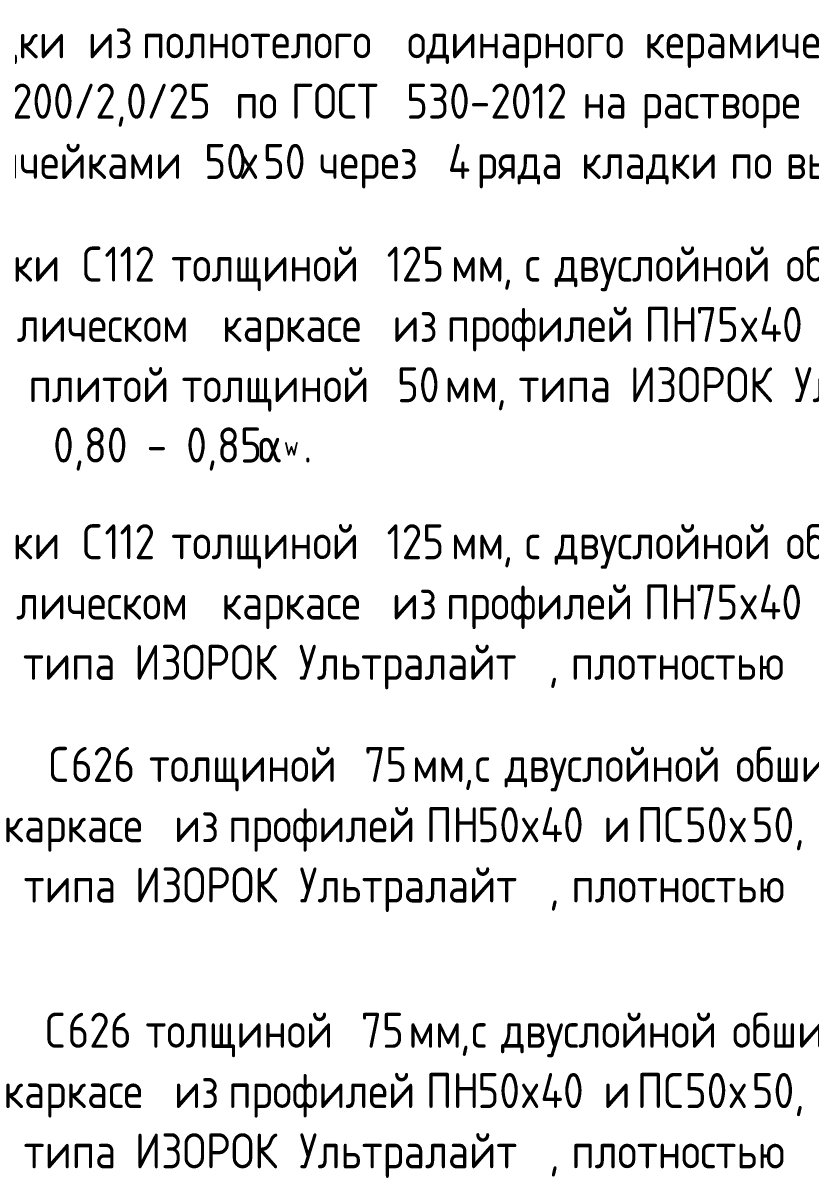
# Model space of a CAD drawing. Header units: millimetres. Extents: x -60946 to 138510, y -262288 to 24501.
# Drawn here: x 87736 to 90431, y -195524 to -191572 of the extents above; entities that cross this region are included whole.
import ezdxf

# ---------------------------------------------------------------- set-up
doc = ezdxf.new("R2010")
doc.units = ezdxf.units.MM
doc.layers.add('Аннотация', color=7, linetype='Continuous', lineweight=20)
doc.styles.add('GOST Common_6', font='', dxfattribs={"width": 0.9, "height": 140})
doc.styles.add('GOST Common_7', font='', dxfattribs={"width": 0.9, "height": 120})
doc.styles.add('GOST Common_8', font='', dxfattribs={"width": 0.9, "height": 66.601161})
doc.styles.get('GOST Common_6').set_extended_font_data('GOST Common')
doc.styles.get('GOST Common_7').set_extended_font_data('GOST Common')
doc.styles.get('GOST Common_8').set_extended_font_data('GOST Common')

msp = doc.modelspace()

# ---------------------------------------------------------------- texts
at = {"layer": 'Аннотация', "lineweight": 9, "attachment_point": 1}
for s, insert, char_height, width, style in [('Перегородки', (87068.2089, -191572.4019), 120, 1030.328775, 'GOST Common_6'), ('из', (87956.4151, -191572.4019), 120, 178.93665, 'GOST Common_6'), ('полнотелого', (88142.1526, -191572.4019), 120, 1053.417375, 'GOST Common_6'), ('одинарного', (89049.4089, -191572.4019), 120, 937.974375, 'GOST Common_6'), ('керамического', (89861.4151, -191572.4019), 120, 1215.037575, 'GOST Common_6'), ('/200/2,0/25 ', (87623.0401, -191778.7769), 120, 1015.8984, 'GOST Common_6'), ('ГОСТ', (88651.7401, -191778.7769), 120, 398.27835, 'GOST Common_6'), (' 530-2012 ', (88980.3526, -191778.7769), 120, 810.987075, 'GOST Common_6'), ('по', (88461.2401, -191778.7769), 120, 184.7088, 'GOST Common_6'), ('на', (89649.4839, -191778.7769), 120, 199.139175, 'GOST Common_6'), ('растворе', (89851.8901, -191778.7769), 120, 770.582025, 'GOST Common_6'), ('ячейками', (87653.9964, -191985.1519), 120, 770.582025, 'GOST Common_6'), (' 50', (88289.7901, -191985.1519), 120, 230.886, 'GOST Common_6'), ('50 ', (88556.4901, -191985.1519), 120, 230.886, 'GOST Common_6'), (' 4 ', (89123.2276, -191985.1519), 120, 199.139175, 'GOST Common_6'), ('\\fGOST Common|b0|i0|c204|p34|;\\W.9;х', (88480.2901, -191985.1519), 120, 92.3544, 'GOST Common_6'), ('через', (88746.9901, -191985.1519), 120, 455.99985, 'GOST Common_6'), ('ряда', (89287.5339, -191985.1519), 120, 386.73405, 'GOST Common_6'), ('кладки', (89644.7214, -191985.1519), 120, 571.44285, 'GOST Common_6'), ('по', (90154.3089, -191985.1519), 120, 184.7088, 'GOST Common_6'), ('высоте', (90344.8089, -191985.1519), 120, 585.873225, 'GOST Common_6'), ('Перегородки', (87049.1589, -192336.6768), 120, 1030.328775, 'GOST Common_6'), ('\\fGOST Common|b0|i0|c204|p34|;\\W.9;С', (87937.3651, -192336.6768), 120, 92.3544, 'GOST Common_6'), ('112 ', (88013.5651, -192336.6768), 120, 277.0632, 'GOST Common_6'), ('толщиной', (88242.1651, -192336.6768), 120, 813.87315, 'GOST Common_6'), (' 125 ', (88913.6776, -192336.6768), 120, 346.329, 'GOST Common_6'), ('двуслойной', (89554.2339, -192336.6768), 120, 911.9997, 'GOST Common_6'), ('обшивкой', (90344.8089, -192336.6768), 120, 770.582025, 'GOST Common_6'), ('мм', (89199.4276, -192336.6768), 120, 213.56955, 'GOST Common_6'), ('\\fGOST Common|b0|i0|c204|p34|;\\W.9;с', (89451.8401, -192336.6768), 120, 77.924025, 'GOST Common_6'), (', ', (89375.6401, -192336.6768), 120, 92.3544, 'GOST Common_6'), ('профилей', (89185.1401, -192543.0518), 120, 773.4681, 'GOST Common_6'), ('ПН', (89861.4151, -192543.0518), 120, 213.56955, 'GOST Common_6'), ('75x40 ', (90037.6276, -192543.0518), 120, 522.379575, 'GOST Common_6'), ('металлическом', (87332.5276, -192543.0518), 120, 1266.986925, 'GOST Common_6'), ('каркасе', (88415.9964, -192543.0518), 120, 660.911175, 'GOST Common_6'), ('из', (88999.4026, -192543.0518), 120, 178.93665, 'GOST Common_6'), ('плитой', (87754.0089, -192749.4268), 120, 588.7593, 'GOST Common_6'), ('толщиной', (88277.8839, -192749.4268), 120, 813.87315, 'GOST Common_6'), (' 50 ', (88949.3964, -192749.4268), 120, 277.0632, 'GOST Common_6'), ('ИЗОРОК', (89811.4089, -192749.4268), 120, 634.9365, 'GOST Common_6'), ('Ультралайт', (90373.3839, -192749.4268), 120, 1036.100925, 'GOST Common_6'), ('мм', (89177.9964, -192749.4268), 120, 213.56955, 'GOST Common_6'), ('типа', (89430.4089, -192749.4268), 120, 415.5948, 'GOST Common_6'), (', ', (89354.2089, -192749.4268), 120, 92.3544, 'GOST Common_6'), (' 0,80 - 0,85 ', (87773.0589, -192955.8018), 120, 923.544, 'GOST Common_6'), ('α', (88535.0589, -192955.8018), 120, 112.556925, 'GOST Common_8'), ('\\fGOST Common|b0|i0|c204|p34|;\\W.9;w', (88627.9276, -192985.5652), 66.601161, 80.8101, 'GOST Common_7'), ('\\fGOST Common|b0|i0|c204|p34|;\\W.9;.', (88694.6026, -192955.8018), 120, 40.40505, 'GOST Common_6'), ('Перегородки', (87049.4333, -193286.9863), 120, 1030.328775, 'GOST Common_6'), ('\\fGOST Common|b0|i0|c204|p34|;\\W.9;С', (87937.6396, -193286.9863), 120, 92.3544, 'GOST Common_6'), ('112 ', (88013.8396, -193286.9863), 120, 277.0632, 'GOST Common_6'), ('толщиной', (88242.4396, -193286.9863), 120, 813.87315, 'GOST Common_6'), (' 125 ', (88913.9521, -193286.9863), 120, 346.329, 'GOST Common_6'), ('двуслойной', (89554.5083, -193286.9863), 120, 911.9997, 'GOST Common_6'), ('обшивкой', (90345.0833, -193286.9863), 120, 770.582025, 'GOST Common_6'), ('мм', (89199.7021, -193286.9863), 120, 213.56955, 'GOST Common_6'), ('\\fGOST Common|b0|i0|c204|p34|;\\W.9;с', (89452.1146, -193286.9863), 120, 77.924025, 'GOST Common_6'), (', ', (89375.9146, -193286.9863), 120, 92.3544, 'GOST Common_6'), ('профилей', (89183.0333, -193493.3613), 120, 773.4681, 'GOST Common_6'), ('ПН', (89859.3083, -193493.3613), 120, 213.56955, 'GOST Common_6'), ('75x40 ', (90035.5208, -193493.3613), 120, 522.379575, 'GOST Common_6'), ('металлическом', (87330.4208, -193493.3613), 120, 1266.986925, 'GOST Common_6'), ('каркасе', (88413.8896, -193493.3613), 120, 660.911175, 'GOST Common_6'), ('из', (88997.2958, -193493.3613), 120, 178.93665, 'GOST Common_6'), ('ИЗОРОК', (88116.2333, -193699.7363), 120, 634.9365, 'GOST Common_6'), ('Ультралайт', (88678.2083, -193699.7363), 120, 1036.100925, 'GOST Common_6'), ('типа', (87735.2333, -193699.7363), 120, 415.5948, 'GOST Common_6'), ('плотностью', (89609.2771, -193699.7363), 120, 998.58195, 'GOST Common_6'), (', ', (89533.0771, -193699.7363), 120, 92.3544, 'GOST Common_6'), ('\\fGOST Common|b0|i0|c204|p34|;\\W.9;С', (87823.0651, -194049.1554), 120, 92.3544, 'GOST Common_6'), ('626 ', (87899.2651, -194049.1554), 120, 323.2404, 'GOST Common_6'), ('толщиной', (88165.9651, -194049.1554), 120, 813.87315, 'GOST Common_6'), (' 75 ', (88837.4776, -194049.1554), 120, 277.0632, 'GOST Common_6'), ('мм', (89066.0776, -194049.1554), 120, 213.56955, 'GOST Common_6'), ('\\fGOST Common|b0|i0|c204|p34|;\\W.9;с', (89280.3901, -194049.1554), 120, 77.924025, 'GOST Common_6'), ('двуслойной', (89382.7839, -194049.1554), 120, 911.9997, 'GOST Common_6'), ('обшивкой', (90173.3589, -194049.1554), 120, 770.582025, 'GOST Common_6'), ('\\fGOST Common|b0|i0|c204|p34|;\\W.9;,', (89242.2901, -194049.1554), 120, 46.1772, 'GOST Common_6'), ('из', (88251.6901, -194255.5304), 120, 178.93665, 'GOST Common_6'), ('профилей', (88437.4276, -194255.5304), 120, 773.4681, 'GOST Common_6'), ('ПН', (89113.7026, -194255.5304), 120, 213.56955, 'GOST Common_6'), ('50x40 ', (89289.9151, -194255.5304), 120, 522.379575, 'GOST Common_6'), ('ПС', (89835.2214, -194255.5304), 120, 199.139175, 'GOST Common_6'), ('50', (89999.5276, -194255.5304), 120, 184.7088, 'GOST Common_6'), ('50, ', (90228.1276, -194255.5304), 120, 277.0632, 'GOST Common_6'), ('каркасе', (87668.2839, -194255.5304), 120, 660.911175, 'GOST Common_6'), ('\\fGOST Common|b0|i0|c204|p34|;\\W.9;и', (89720.9214, -194255.5304), 120, 92.3544, 'GOST Common_6'), ('\\fGOST Common|b0|i0|c204|p34|;\\W.9;х', (90151.9276, -194255.5304), 120, 92.3544, 'GOST Common_6'), ('ИЗОРОК', (88118.3401, -194461.9054), 120, 634.9365, 'GOST Common_6'), ('Ультралайт', (88680.3151, -194461.9054), 120, 1036.100925, 'GOST Common_6'), ('типа', (87737.3401, -194461.9054), 120, 415.5948, 'GOST Common_6'), ('плотностью', (89611.3839, -194461.9054), 120, 998.58195, 'GOST Common_6'), (', ', (89535.1839, -194461.9054), 120, 92.3544, 'GOST Common_6'), ('\\fGOST Common|b0|i0|c204|p34|;\\W.9;С', (87811.1589, -194959.1554), 120, 92.3544, 'GOST Common_6'), ('626 ', (87887.3589, -194959.1554), 120, 323.2404, 'GOST Common_6'), ('толщиной', (88154.0589, -194959.1554), 120, 813.87315, 'GOST Common_6'), (' 75 ', (88825.5714, -194959.1554), 120, 277.0632, 'GOST Common_6'), ('мм', (89054.1714, -194959.1554), 120, 213.56955, 'GOST Common_6'), ('\\fGOST Common|b0|i0|c204|p34|;\\W.9;с', (89268.4839, -194959.1554), 120, 77.924025, 'GOST Common_6'), ('двуслойной', (89370.8776, -194959.1554), 120, 911.9997, 'GOST Common_6'), ('обшивкой', (90161.4526, -194959.1554), 120, 770.582025, 'GOST Common_6'), ('\\fGOST Common|b0|i0|c204|p34|;\\W.9;,', (89230.3839, -194959.1554), 120, 46.1772, 'GOST Common_6'), ('из', (88251.6901, -195165.5304), 120, 178.93665, 'GOST Common_6'), ('профилей', (88437.4276, -195165.5304), 120, 773.4681, 'GOST Common_6'), ('ПН', (89113.7026, -195165.5304), 120, 213.56955, 'GOST Common_6'), ('50x40 ', (89289.9151, -195165.5304), 120, 522.379575, 'GOST Common_6'), ('ПС', (89835.2214, -195165.5304), 120, 199.139175, 'GOST Common_6'), ('50', (89999.5276, -195165.5304), 120, 184.7088, 'GOST Common_6'), ('50, ', (90228.1276, -195165.5304), 120, 277.0632, 'GOST Common_6'), ('каркасе', (87668.2839, -195165.5304), 120, 660.911175, 'GOST Common_6'), ('\\fGOST Common|b0|i0|c204|p34|;\\W.9;и', (89720.9214, -195165.5304), 120, 92.3544, 'GOST Common_6'), ('\\fGOST Common|b0|i0|c204|p34|;\\W.9;х', (90151.9276, -195165.5304), 120, 92.3544, 'GOST Common_6'), ('ИЗОРОК', (88118.3401, -195371.9054), 120, 634.9365, 'GOST Common_6'), ('Ультралайт', (88680.3151, -195371.9054), 120, 1036.100925, 'GOST Common_6'), ('типа', (87737.3401, -195371.9054), 120, 415.5948, 'GOST Common_6'), ('плотностью', (89611.3839, -195371.9054), 120, 998.58195, 'GOST Common_6'), (', ', (89535.1839, -195371.9054), 120, 92.3544, 'GOST Common_6')]:
    msp.add_mtext(s, dxfattribs=dict(at, insert=insert, char_height=char_height, width=width, style=style))

doc.saveas('drawing.dxf')
